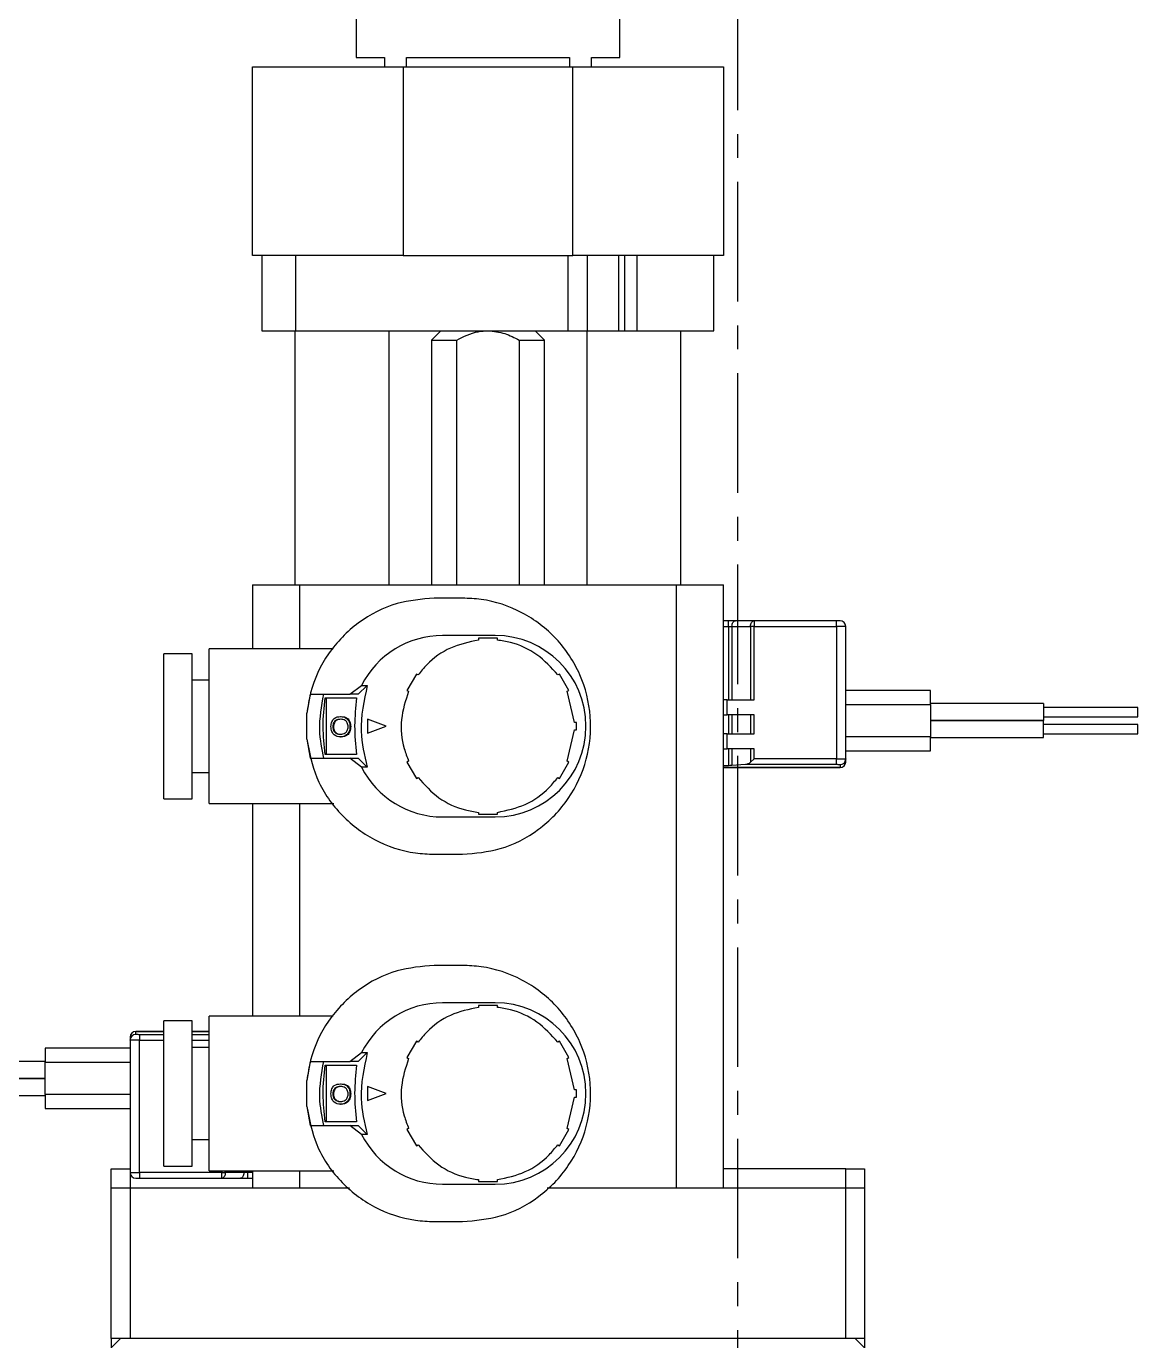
# Model space of a CAD drawing. Extents: x 500 to 100500, y -14500 to 21140.
# Drawn here: x 8152 to 8211, y -3138.8 to -3069 of the extents above; entities that cross this region are included whole.
import ezdxf

# ---------------------------------------------------------------- set-up
doc = ezdxf.new("R2010")
doc.units = 0
doc.linetypes.add('CENTER', pattern=[10.16, 6.35, -1.27, 1.27, -1.27])
doc.layers.get('0').update_dxf_attribs({"linetype": 'CONTINUOUS'})
doc.layers.add('Center', color=1, linetype='CENTER')

# ---------------------------------------------------------------- blocks, each defined once
blk = doc.blocks.new('SP R')
at = {"color": 3}
for p, q in [((18271.341, -97466.806), (18271.341, -97496.306)), ((18285.341, -97496.306), (18285.341, -97466.806)), ((18271.341, -97496.306), (18272.841, -97496.306)), ((18272.841, -97496.306), (18272.841, -97496.806)), ((18274.011, -97496.306), (18282.671, -97496.306)), ((18274.011, -97496.806), (18274.011, -97496.306)), ((18282.671, -97496.306), (18282.671, -97496.806)), ((18283.841, -97496.306), (18285.341, -97496.306)), ((18283.841, -97496.806), (18283.841, -97496.306)), ((18265.841, -97506.806), (18265.841, -97496.806)), ((18265.841, -97496.806), (18273.841, -97496.806)), ((18273.841, -97496.806), (18273.841, -97506.806)), ((18273.841, -97496.806), (18282.841, -97496.806)), ((18282.841, -97506.806), (18282.841, -97496.806)), ((18282.841, -97496.806), (18290.841, -97496.806)), ((18290.841, -97496.806), (18290.841, -97506.806)), ((18273.841, -97506.806), (18265.841, -97506.806)), ((18266.341, -97506.806), (18266.341, -97510.806)), ((18268.14, -97510.806), (18268.14, -97506.806)), ((18273.841, -97506.806), (18282.841, -97506.806)), ((18282.591, -97506.806), (18282.591, -97510.806)), ((18290.841, -97506.806), (18282.841, -97506.806)), ((18283.616, -97506.806), (18283.616, -97510.806)), ((18285.298, -97510.806), (18285.298, -97506.806)), ((18285.591, -97506.806), (18285.591, -97510.806)), ((18286.25, -97506.806), (18286.25, -97510.806)), ((18290.341, -97510.806), (18290.341, -97506.806)), ((18266.341, -97510.806), (18268.14, -97510.806)), ((18268.091, -97510.806), (18268.091, -97524.306)), ((18268.14, -97510.806), (18282.591, -97510.806)), ((18273.091, -97524.306), (18273.091, -97510.806)), ((18275.841, -97510.806), (18275.341, -97511.306)), ((18281.341, -97511.306), (18280.841, -97510.806)), ((18282.591, -97510.806), (18283.616, -97510.806)), ((18283.591, -97510.806), (18283.591, -97524.306)), ((18283.616, -97510.806), (18285.298, -97510.806)), ((18285.298, -97510.806), (18285.591, -97510.806)), ((18285.591, -97510.806), (18286.25, -97510.806)), ((18286.25, -97510.806), (18290.341, -97510.806)), ((18288.591, -97524.306), (18288.591, -97510.806)), ((18275.341, -97511.306), (18275.341, -97524.306)), ((18275.341, -97511.306), (18276.683, -97511.306)), ((18276.683, -97524.306), (18276.683, -97511.306)), ((18280, -97511.306), (18281.341, -97511.306)), ((18280, -97511.306), (18280, -97524.306)), ((18281.341, -97524.306), (18281.341, -97511.306)), ((18265.841, -97524.306), (18265.841, -97527.706)), ((18265.841, -97524.306), (18268.354, -97524.306)), ((18268.354, -97524.306), (18288.329, -97524.306)), ((18268.354, -97527.706), (18268.354, -97524.306)), ((18288.329, -97524.306), (18288.329, -97556.306)), ((18288.329, -97524.306), (18290.841, -97524.306)), ((18290.841, -97556.306), (18290.841, -97524.306)), ((18276.991, -97525.006), (18275.491, -97525.006)), ((18291.113, -97526.206), (18290.841, -97526.206)), ((18291.113, -97526.506), (18291.113, -97526.206)), ((18292.469, -97526.206), (18291.483, -97526.206)), ((18296.841, -97526.206), (18292.469, -97526.206)), ((18292.469, -97526.206), (18292.469, -97526.506)), ((18296.841, -97526.506), (18296.841, -97526.206)), ((18278.731, -97526.991), (18275.931, -97526.991)), ((18290.841, -97526.506), (18291.113, -97526.506)), ((18291.113, -97526.506), (18291.298, -97526.506)), ((18291.113, -97526.506), (18291.113, -97530.406)), ((18291.298, -97526.506), (18291.298, -97530.406)), ((18291.298, -97526.506), (18292.284, -97526.506)), ((18292.469, -97526.506), (18292.284, -97526.506)), ((18292.284, -97526.506), (18292.284, -97530.406)), ((18292.469, -97530.406), (18292.469, -97526.506)), ((18292.469, -97526.506), (18296.841, -97526.506)), ((18296.841, -97526.506), (18296.841, -97533.53)), ((18297.341, -97526.506), (18296.841, -97526.506)), ((18297.341, -97533.547), (18297.341, -97526.506)), ((18270.129, -97527.706), (18263.541, -97527.706)), ((18263.541, -97535.906), (18263.541, -97527.706)), ((18277.841, -97527.133), (18277.841, -97527.233)), ((18278.841, -97527.133), (18277.841, -97527.133)), ((18278.841, -97527.233), (18278.841, -97527.133)), ((18262.641, -97527.956), (18261.141, -97527.956)), ((18261.141, -97535.656), (18261.141, -97527.956)), ((18262.641, -97535.656), (18262.641, -97527.956)), ((18274.544, -97529.036), (18274.044, -97529.902)), ((18274.631, -97529.086), (18274.544, -97529.036)), ((18282.138, -97529.036), (18282.051, -97529.086)), ((18282.638, -97529.902), (18282.138, -97529.036)), ((18263.541, -97529.356), (18262.641, -97529.356)), ((18271.014, -97530.106), (18271.633, -97529.636)), ((18271.937, -97529.636), (18271.459, -97530.106)), ((18271.633, -97529.636), (18271.937, -97529.636)), ((18268.907, -97530.106), (18268.726, -97531.12)), ((18269.697, -97530.306), (18271.368, -97530.306)), ((18269.768, -97533.306), (18269.768, -97530.306)), ((18271.459, -97530.106), (18271.014, -97530.106)), ((18274.044, -97529.902), (18274.131, -97529.952)), ((18282.551, -97529.952), (18282.638, -97529.902)), ((18282.937, -97531.606), (18282.551, -97529.952)), ((18291.041, -97530.406), (18290.841, -97530.406)), ((18291.041, -97531.206), (18291.041, -97530.406)), ((18291.041, -97530.406), (18292.469, -97530.406)), ((18301.841, -97529.906), (18297.341, -97529.906)), ((18301.841, -97530.647), (18301.841, -97529.906)), ((18268.726, -97532.492), (18268.726, -97531.12)), ((18290.841, -97531.206), (18291.041, -97531.206)), ((18292.469, -97531.206), (18291.041, -97531.206)), ((18291.113, -97531.206), (18291.113, -97532.206)), ((18291.298, -97531.206), (18291.298, -97532.206)), ((18292.284, -97531.206), (18292.284, -97532.206)), ((18292.469, -97532.206), (18292.469, -97531.206)), ((18297.341, -97530.647), (18301.841, -97530.647)), ((18307.841, -97530.606), (18301.841, -97530.606)), ((18301.841, -97530.647), (18301.841, -97532.365)), ((18307.841, -97530.606), (18307.841, -97531.505)), ((18312.841, -97530.806), (18307.841, -97530.806)), ((18312.841, -97531.306), (18312.841, -97530.806)), ((18270.104, -97531.832), (18270.144, -97531.832)), ((18270.51, -97531.296), (18270.55, -97531.296)), ((18271.015, -97531.827), (18271.055, -97531.827)), ((18272.941, -97531.806), (18271.941, -97531.431)), ((18271.941, -97531.431), (18271.941, -97532.181)), ((18271.941, -97532.181), (18272.941, -97531.806)), ((18283.037, -97531.606), (18282.937, -97531.606)), ((18283.037, -97532.006), (18283.037, -97531.606)), ((18301.841, -97531.505), (18307.841, -97531.505)), ((18307.841, -97531.507), (18301.841, -97531.507)), ((18307.841, -97531.306), (18312.841, -97531.306)), ((18307.841, -97531.505), (18307.841, -97531.507)), ((18307.841, -97532.406), (18307.841, -97531.507)), ((18312.841, -97531.706), (18307.841, -97531.706)), ((18312.841, -97532.206), (18312.841, -97531.706)), ((18268.726, -97532.492), (18268.907, -97533.506)), ((18270.269, -97532.172), (18270.309, -97532.172)), ((18270.51, -97532.375), (18270.55, -97532.375)), ((18282.551, -97533.659), (18282.937, -97532.006)), ((18282.937, -97532.006), (18283.037, -97532.006)), ((18291.041, -97532.206), (18290.841, -97532.206)), ((18291.041, -97533.006), (18291.041, -97532.206)), ((18291.041, -97532.206), (18292.469, -97532.206)), ((18301.841, -97532.365), (18297.341, -97532.365)), ((18301.841, -97533.106), (18301.841, -97532.365)), ((18301.841, -97532.406), (18307.841, -97532.406)), ((18307.841, -97532.206), (18312.841, -97532.206)), ((18290.841, -97533.006), (18291.041, -97533.006)), ((18292.469, -97533.006), (18291.041, -97533.006)), ((18291.113, -97533.006), (18291.113, -97533.884)), ((18291.298, -97533.006), (18291.298, -97533.878)), ((18292.284, -97533.006), (18292.284, -97533.715)), ((18292.469, -97533.53), (18292.469, -97533.006)), ((18297.341, -97533.106), (18301.841, -97533.106)), ((18271.368, -97533.306), (18269.697, -97533.306)), ((18271.633, -97533.976), (18271.014, -97533.506)), ((18271.014, -97533.506), (18271.459, -97533.506)), ((18271.459, -97533.506), (18271.937, -97533.976)), ((18271.937, -97533.976), (18271.633, -97533.976)), ((18274.131, -97533.659), (18274.044, -97533.71)), ((18274.044, -97533.71), (18274.544, -97534.576)), ((18282.138, -97534.576), (18282.638, -97533.71)), ((18282.638, -97533.71), (18282.551, -97533.659)), ((18290.841, -97533.884), (18291.113, -97533.884)), ((18291.298, -97533.878), (18292.016, -97533.829)), ((18292.016, -97533.829), (18296.841, -97533.829)), ((18292.284, -97533.715), (18292.469, -97533.53)), ((18296.841, -97533.53), (18292.469, -97533.53)), ((18296.841, -97533.829), (18296.841, -97533.53)), ((18297.041, -97533.846), (18297.041, -97534.004)), ((18297.341, -97533.705), (18297.341, -97533.547)), ((18297.341, -97533.706), (18297.341, -97533.705)), ((18262.641, -97534.256), (18263.541, -97534.256)), ((18274.544, -97534.576), (18274.631, -97534.525)), ((18282.051, -97534.525), (18282.138, -97534.576)), ((18297.041, -97534.004), (18290.841, -97534.004)), ((18290.841, -97534.006), (18297.041, -97534.006)), ((18297.041, -97534.006), (18297.041, -97534.004)), ((18261.141, -97535.656), (18262.641, -97535.656)), ((18263.541, -97535.906), (18270.163, -97535.906)), ((18265.841, -97535.906), (18265.841, -97547.206)), ((18268.354, -97547.206), (18268.354, -97535.906)), ((18275.931, -97536.621), (18278.731, -97536.621)), ((18277.841, -97536.379), (18277.841, -97536.479)), ((18277.841, -97536.479), (18278.841, -97536.479)), ((18278.841, -97536.479), (18278.841, -97536.379)), ((18275.491, -97538.606), (18276.991, -97538.606)), ((18276.991, -97544.506), (18275.491, -97544.506)), ((18278.731, -97546.491), (18275.931, -97546.491)), ((18270.129, -97547.206), (18263.541, -97547.206)), ((18263.541, -97555.406), (18263.541, -97547.206)), ((18277.841, -97546.633), (18277.841, -97546.733)), ((18278.841, -97546.633), (18277.841, -97546.633)), ((18278.841, -97546.733), (18278.841, -97546.633)), ((18262.641, -97547.456), (18261.141, -97547.456)), ((18261.141, -97555.156), (18261.141, -97547.456)), ((18262.641, -97555.156), (18262.641, -97547.456)), ((18259.341, -97548.306), (18259.341, -97548.307)), ((18259.341, -97548.307), (18259.341, -97548.464)), ((18259.341, -97548.464), (18259.341, -97555.506)), ((18261.141, -97548.006), (18259.641, -97548.006)), ((18259.641, -97548.006), (18259.641, -97548.008)), ((18259.641, -97548.165), (18259.641, -97548.008)), ((18259.641, -97548.008), (18261.141, -97548.008)), ((18259.841, -97548.183), (18259.841, -97548.482)), ((18261.141, -97548.183), (18259.841, -97548.183)), ((18259.841, -97555.506), (18259.841, -97548.482)), ((18259.841, -97548.482), (18261.141, -97548.482)), ((18263.541, -97548.006), (18262.641, -97548.006)), ((18262.641, -97548.008), (18263.541, -97548.008)), ((18263.541, -97548.183), (18262.641, -97548.183)), ((18262.641, -97548.482), (18263.541, -97548.482)), ((18274.544, -97548.536), (18274.044, -97549.402)), ((18274.631, -97548.586), (18274.544, -97548.536)), ((18282.138, -97548.536), (18282.051, -97548.586)), ((18282.638, -97549.402), (18282.138, -97548.536)), ((18259.341, -97548.906), (18254.841, -97548.906)), ((18254.841, -97548.906), (18254.841, -97549.647)), ((18263.541, -97548.856), (18262.641, -97548.856)), ((18271.014, -97549.606), (18271.633, -97549.136)), ((18271.937, -97549.136), (18271.459, -97549.606)), ((18271.633, -97549.136), (18271.937, -97549.136)), ((18254.841, -97549.606), (18248.841, -97549.606)), ((18254.841, -97551.365), (18254.841, -97549.647)), ((18254.841, -97549.647), (18259.341, -97549.647)), ((18268.907, -97549.606), (18268.726, -97550.62)), ((18269.697, -97549.806), (18271.368, -97549.806)), ((18269.768, -97552.806), (18269.768, -97549.806)), ((18271.459, -97549.606), (18271.014, -97549.606)), ((18274.044, -97549.402), (18274.131, -97549.452)), ((18282.551, -97549.452), (18282.638, -97549.402)), ((18282.937, -97551.106), (18282.551, -97549.452)), ((18248.841, -97550.505), (18254.841, -97550.505)), ((18254.841, -97550.507), (18248.841, -97550.507)), ((18268.726, -97551.992), (18268.726, -97550.62)), ((18248.841, -97551.406), (18254.841, -97551.406)), ((18259.341, -97551.365), (18254.841, -97551.365)), ((18254.841, -97551.365), (18254.841, -97552.106)), ((18270.104, -97551.332), (18270.144, -97551.332)), ((18270.51, -97550.796), (18270.55, -97550.796)), ((18271.015, -97551.327), (18271.055, -97551.327)), ((18271.941, -97550.931), (18271.941, -97551.681)), ((18272.941, -97551.306), (18271.941, -97550.931)), ((18271.941, -97551.681), (18272.941, -97551.306)), ((18283.037, -97551.106), (18282.937, -97551.106)), ((18283.037, -97551.506), (18283.037, -97551.106)), ((18254.841, -97552.106), (18259.341, -97552.106)), ((18268.726, -97551.992), (18268.907, -97553.006)), ((18270.269, -97551.672), (18270.309, -97551.672)), ((18270.51, -97551.875), (18270.55, -97551.875)), ((18282.551, -97553.159), (18282.937, -97551.506)), ((18282.937, -97551.506), (18283.037, -97551.506)), ((18271.368, -97552.806), (18269.697, -97552.806)), ((18271.633, -97553.476), (18271.014, -97553.006)), ((18271.014, -97553.006), (18271.459, -97553.006)), ((18271.459, -97553.006), (18271.937, -97553.476)), ((18271.937, -97553.476), (18271.633, -97553.476)), ((18274.131, -97553.159), (18274.044, -97553.21)), ((18274.044, -97553.21), (18274.544, -97554.076)), ((18282.138, -97554.076), (18282.638, -97553.21)), ((18282.638, -97553.21), (18282.551, -97553.159)), ((18262.641, -97553.756), (18263.541, -97553.756)), ((18274.544, -97554.076), (18274.631, -97554.025)), ((18282.051, -97554.025), (18282.138, -97554.076)), ((18258.341, -97555.306), (18259.341, -97555.306)), ((18258.341, -97556.306), (18258.341, -97555.306)), ((18259.341, -97555.506), (18259.341, -97556.306)), ((18259.341, -97555.506), (18259.841, -97555.506)), ((18264.213, -97555.506), (18259.841, -97555.506)), ((18259.841, -97555.506), (18259.841, -97555.806)), ((18261.141, -97555.156), (18262.641, -97555.156)), ((18263.541, -97555.406), (18270.163, -97555.406)), ((18264.213, -97555.406), (18264.213, -97555.506)), ((18264.213, -97555.806), (18264.213, -97555.506)), ((18264.213, -97555.506), (18264.398, -97555.506)), ((18264.398, -97555.506), (18264.398, -97555.406)), ((18265.385, -97555.506), (18264.398, -97555.506)), ((18265.385, -97555.506), (18265.385, -97555.406)), ((18265.57, -97555.506), (18265.385, -97555.506)), ((18265.57, -97555.506), (18265.57, -97555.406)), ((18265.57, -97555.506), (18265.57, -97555.806)), ((18265.841, -97555.506), (18265.57, -97555.506)), ((18265.841, -97555.406), (18265.841, -97556.306)), ((18268.354, -97556.306), (18268.354, -97555.406)), ((18297.341, -97555.306), (18290.841, -97555.306)), ((18297.341, -97556.306), (18297.341, -97555.306)), ((18297.341, -97555.306), (18298.341, -97555.306)), ((18298.341, -97555.306), (18298.341, -97556.306)), ((18258.341, -97564.306), (18258.341, -97556.306)), ((18258.341, -97556.306), (18259.341, -97556.306)), ((18259.341, -97556.306), (18259.341, -97564.306)), ((18259.341, -97556.306), (18270.995, -97556.306)), ((18259.841, -97555.806), (18264.213, -97555.806)), ((18264.213, -97555.806), (18265.2, -97555.806)), ((18265.57, -97555.806), (18265.841, -97555.806)), ((18275.931, -97556.121), (18278.731, -97556.121)), ((18277.841, -97555.879), (18277.841, -97555.979)), ((18277.841, -97555.979), (18278.841, -97555.979)), ((18278.841, -97555.979), (18278.841, -97555.879)), ((18281.482, -97556.306), (18297.341, -97556.306)), ((18297.341, -97564.306), (18297.341, -97556.306)), ((18297.341, -97556.306), (18298.341, -97556.306)), ((18298.341, -97556.306), (18298.341, -97564.306)), ((18275.491, -97558.106), (18276.991, -97558.106)), ((18259.341, -97564.306), (18258.341, -97564.306)), ((18258.341, -97564.306), (18258.341, -97564.806)), ((18258.341, -97564.806), (18258.841, -97564.306)), ((18297.341, -97564.306), (18259.341, -97564.306)), ((18298.341, -97564.306), (18297.341, -97564.306)), ((18297.841, -97564.306), (18298.341, -97564.806)), ((18298.341, -97564.306), (18298.341, -97564.806))]:
    blk.add_line(p, q, dxfattribs=at)
at = {"color": 3, "flags": 128}
for points in [[(18291.298, -97526.506), (18291.301, -97526.447), (18291.312, -97526.391), (18291.329, -97526.339), (18291.352, -97526.294), (18291.38, -97526.256), (18291.412, -97526.229), (18291.447, -97526.212), (18291.483, -97526.206)], [(18292.284, -97526.506), (18292.288, -97526.447), (18292.298, -97526.391), (18292.315, -97526.339), (18292.338, -97526.294), (18292.366, -97526.256), (18292.398, -97526.229), (18292.433, -97526.212), (18292.469, -97526.206)], [(18264.398, -97555.506), (18264.395, -97555.564), (18264.384, -97555.621), (18264.367, -97555.673), (18264.344, -97555.718), (18264.316, -97555.755), (18264.284, -97555.783), (18264.25, -97555.8), (18264.213, -97555.806)], [(18265.385, -97555.506), (18265.381, -97555.564), (18265.371, -97555.621), (18265.354, -97555.673), (18265.331, -97555.718), (18265.303, -97555.755), (18265.271, -97555.783), (18265.236, -97555.8), (18265.2, -97555.806)]]:
    blk.add_lwpolyline(points, dxfattribs=at)
at = {"color": 3}
for centre, radius, start, end in [((18297.041, -97526.506), 0.3, 0, 90), ((18275.931, -97531.806), 4.815, 90.00074, 153.21158), ((18278.731, -97531.806), 4.815, 270, 90), ((18275.931, -97531.806), 4.815, 206.78883, 269.99905), ((18297.042, -97533.547), 0.299, 269.88862, 359.88818), ((18297.042, -97533.704), 0.299, 269.88862, 359.88818), ((18297.041, -97533.706), 0.3, 270, 0), ((18275.931, -97551.306), 4.815, 90.00074, 153.21158), ((18278.731, -97551.306), 4.815, 270, 90), ((18259.641, -97548.306), 0.3, 90, 180), ((18259.641, -97548.307), 0.299, 89.88862, 179.88818), ((18259.641, -97548.465), 0.299, 89.88862, 179.88818), ((18275.931, -97551.306), 4.815, 206.78883, 269.99905), ((18259.641, -97555.506), 0.3, 180, 270)]:
    blk.add_arc(centre, radius, start, end, dxfattribs=at)
for centre, major_axis, ratio, start_param, end_param in [((18291.113, -97533.857), (0.3, 0), 0.08844, 4.712389, 5.376731), ((18291.982, -97533.53), (0.383, 0), 0.783085, 4.8006, 5.618844)]:
    blk.add_ellipse(centre, major_axis=major_axis, ratio=ratio, start_param=start_param, end_param=end_param, dxfattribs=at)
for points, knots in [([(18276.683, -97511.306), (18277.054, -97511.119), (18277.582, -97510.853), (18278.167, -97510.817), (18278.341, -97510.806)], [0, 0, 0, 0, 0.701105, 1, 1, 1, 1]), ([(18278.341, -97510.806), (18278.646, -97510.839), (18279.23, -97510.902), (18279.75, -97511.175), (18280, -97511.306)], [0, 0, 0, 0, 0.520717, 1, 1, 1, 1]), ([(18275.491, -97525.006), (18274.824, -97525.063), (18273.393, -97525.187), (18271.395, -97526.223), (18269.783, -97527.882), (18268.951, -97529.635), (18268.781, -97530.754), (18268.726, -97531.12)], [0, 0, 0, 0, 0.200562, 0.429956, 0.659348, 0.888742, 1, 1, 1, 1]), ([(18276.991, -97538.606), (18277.666, -97538.547), (18279.104, -97538.422), (18281.102, -97537.376), (18282.717, -97535.712), (18283.687, -97533.594), (18283.901, -97531.279), (18283.338, -97529.023), (18282.06, -97527.078), (18280.211, -97525.674), (18278.413, -97525.069), (18277.321, -97525.02), (18276.991, -97525.006)], [0, 0, 0, 0, 0.094824, 0.20218, 0.309533, 0.416887, 0.524228, 0.631459, 0.738739, 0.846088, 0.953436, 1, 1, 1, 1]), ([(18297.041, -97526.206), (18297.038, -97526.206), (18297.033, -97526.206), (18296.986, -97526.206), (18296.92, -97526.206), (18296.868, -97526.206), (18296.841, -97526.206)], [0, 0, 0, 0, 0.25051, 0.499867, 0.747756, 1, 1, 1, 1]), ([(18277.841, -97527.233), (18277.334, -97527.34), (18276.318, -97527.555), (18275.253, -97528.319), (18274.78, -97528.902), (18274.631, -97529.086)], [0, 0, 0, 0, 0.406489, 0.812977, 1, 1, 1, 1]), ([(18282.051, -97529.086), (18281.705, -97528.7), (18281.011, -97527.929), (18279.817, -97527.388), (18279.075, -97527.27), (18278.841, -97527.233)], [0, 0, 0, 0, 0.406489, 0.812978, 1, 1, 1, 1]), ([(18271.937, -97529.636), (18271.758, -97530.449), (18271.438, -97531.902), (18271.785, -97533.342), (18271.937, -97533.976)], [0, 0, 0, 0, 0.559952, 1, 1, 1, 1]), ([(18268.907, -97530.106), (18269.124, -97530.106), (18269.556, -97530.106), (18270.258, -97530.106), (18270.745, -97530.106), (18271.014, -97530.106)], [0, 0, 0, 0, 0.309337, 0.618673, 1, 1, 1, 1]), ([(18269.607, -97530.106), (18269.493, -97530.742), (18269.289, -97531.879), (18269.51, -97533.009), (18269.607, -97533.506)], [0, 0, 0, 0, 0.560014, 1, 1, 1, 1]), ([(18269.697, -97533.306), (18269.646, -97532.814), (18269.541, -97531.814), (18269.645, -97530.814), (18269.697, -97530.306)], [0, 0, 0, 0, 0.49226, 1, 1, 1, 1]), ([(18271.368, -97530.306), (18271.317, -97530.798), (18271.212, -97531.798), (18271.316, -97532.798), (18271.368, -97533.306)], [0, 0, 0, 0, 0.4922576, 1, 1, 1, 1]), ([(18274.131, -97529.952), (18273.97, -97530.446), (18273.648, -97531.432), (18273.777, -97532.736), (18274.046, -97533.438), (18274.131, -97533.659)], [0, 0, 0, 0, 0.406489, 0.812978, 1, 1, 1, 1]), ([(18270.006, -97531.827), (18270.008, -97531.781), (18270.013, -97531.688), (18270.063, -97531.519), (18270.224, -97531.311), (18270.396, -97531.302), (18270.51, -97531.296)], [0, 0, 0, 0, 0.125551, 0.25109, 0.50025, 1, 1, 1, 1]), ([(18270.51, -97532.375), (18270.395, -97532.366), (18270.222, -97532.353), (18270.063, -97532.137), (18270.013, -97531.967), (18270.008, -97531.874), (18270.006, -97531.827)], [0, 0, 0, 0, 0.499407, 0.748743, 0.874372, 1, 1, 1, 1]), ([(18270.51, -97531.439), (18270.421, -97531.44), (18270.286, -97531.442), (18270.155, -97531.594), (18270.111, -97531.723), (18270.107, -97531.795), (18270.104, -97531.832)], [0, 0, 0, 0, 0.500291, 0.749086, 0.874606, 1, 1, 1, 1]), ([(18270.104, -97531.832), (18270.108, -97531.875), (18270.114, -97531.962), (18270.169, -97532.096), (18270.231, -97532.143), (18270.269, -97532.172)], [0, 0, 0, 0, 0.280257, 0.560781, 1, 1, 1, 1]), ([(18270.55, -97531.439), (18270.46, -97531.44), (18270.326, -97531.442), (18270.195, -97531.594), (18270.151, -97531.723), (18270.146, -97531.795), (18270.144, -97531.832)], [0, 0, 0, 0, 0.500291, 0.749086, 0.874606, 1, 1, 1, 1]), ([(18270.144, -97531.832), (18270.147, -97531.875), (18270.154, -97531.962), (18270.209, -97532.096), (18270.271, -97532.143), (18270.309, -97532.172)], [0, 0, 0, 0, 0.280257, 0.560781, 1, 1, 1, 1]), ([(18270.51, -97531.296), (18270.625, -97531.302), (18270.768, -97531.31), (18270.912, -97531.458), (18270.969, -97531.561), (18271.008, -97531.688), (18271.013, -97531.781), (18271.015, -97531.827)], [0, 0, 0, 0, 0.498702, 0.624177, 0.749467, 0.874745, 1, 1, 1, 1]), ([(18270.916, -97531.832), (18270.914, -97531.795), (18270.91, -97531.723), (18270.876, -97531.626), (18270.829, -97531.549), (18270.712, -97531.444), (18270.6, -97531.441), (18270.51, -97531.439)], [0, 0, 0, 0, 0.125139, 0.250418, 0.375519, 0.500847, 1, 1, 1, 1]), ([(18271.015, -97531.827), (18271.013, -97531.874), (18271.008, -97531.967), (18270.958, -97532.138), (18270.798, -97532.352), (18270.625, -97532.366), (18270.51, -97532.375)], [0, 0, 0, 0, 0.1256, 0.251197, 0.500581, 1, 1, 1, 1]), ([(18270.51, -97532.232), (18270.599, -97532.227), (18270.733, -97532.218), (18270.865, -97532.069), (18270.909, -97531.941), (18270.914, -97531.868), (18270.916, -97531.832)], [0, 0, 0, 0, 0.5000715, 0.7490206, 0.8745985, 1, 1, 1, 1]), ([(18270.55, -97531.296), (18270.664, -97531.302), (18270.808, -97531.31), (18270.952, -97531.458), (18271.009, -97531.561), (18271.048, -97531.688), (18271.052, -97531.781), (18271.055, -97531.827)], [0, 0, 0, 0, 0.498702, 0.624177, 0.749467, 0.874745, 1, 1, 1, 1]), ([(18271.055, -97531.827), (18271.052, -97531.874), (18271.048, -97531.967), (18270.998, -97532.138), (18270.838, -97532.352), (18270.665, -97532.366), (18270.55, -97532.375)], [0, 0, 0, 0, 0.1256, 0.251197, 0.500581, 1, 1, 1, 1]), ([(18268.726, -97532.492), (18268.86, -97533.183), (18269.14, -97534.628), (18270.42, -97536.521), (18272.255, -97537.93), (18274.059, -97538.541), (18275.156, -97538.591), (18275.491, -97538.606)], [0, 0, 0, 0, 0.210713, 0.440125, 0.669539, 0.89895, 1, 1, 1, 1]), ([(18270.269, -97532.172), (18270.313, -97532.193), (18270.392, -97532.229), (18270.474, -97532.231), (18270.51, -97532.232)], [0, 0, 0, 0, 0.559599, 1, 1, 1, 1]), ([(18270.309, -97532.172), (18270.353, -97532.193), (18270.432, -97532.229), (18270.514, -97532.231), (18270.55, -97532.232)], [0, 0, 0, 0, 0.559599, 1, 1, 1, 1]), ([(18268.907, -97533.506), (18269.124, -97533.506), (18269.556, -97533.506), (18270.258, -97533.506), (18270.745, -97533.506), (18271.014, -97533.506)], [0, 0, 0, 0, 0.309337, 0.618673, 1, 1, 1, 1]), ([(18296.841, -97533.53), (18296.893, -97533.53), (18297.006, -97533.531), (18297.138, -97533.533), (18297.231, -97533.537), (18297.291, -97533.54), (18297.333, -97533.543), (18297.338, -97533.546), (18297.341, -97533.547)], [0, 0, 0, 0, 0.1985618, 0.4309228, 0.5603974, 0.6984049, 0.8449409, 1, 1, 1, 1]), ([(18296.841, -97533.829), (18296.868, -97533.829), (18296.92, -97533.829), (18296.986, -97533.833), (18297.033, -97533.839), (18297.038, -97533.844), (18297.041, -97533.846)], [0, 0, 0, 0, 0.250058, 0.499234, 0.7473, 1, 1, 1, 1]), ([(18274.631, -97534.525), (18274.978, -97534.911), (18275.671, -97535.683), (18276.865, -97536.224), (18277.607, -97536.341), (18277.841, -97536.379)], [0, 0, 0, 0, 0.406489, 0.812978, 1, 1, 1, 1]), ([(18278.841, -97536.379), (18279.349, -97536.271), (18280.364, -97536.057), (18281.429, -97535.293), (18281.902, -97534.709), (18282.051, -97534.525)], [0, 0, 0, 0, 0.4064885, 0.8129766, 1, 1, 1, 1]), ([(18275.491, -97544.506), (18274.824, -97544.563), (18273.393, -97544.687), (18271.395, -97545.723), (18269.783, -97547.382), (18268.951, -97549.135), (18268.781, -97550.254), (18268.726, -97550.62)], [0, 0, 0, 0, 0.200562, 0.429956, 0.659348, 0.888742, 1, 1, 1, 1]), ([(18276.991, -97558.106), (18277.666, -97558.047), (18279.104, -97557.922), (18281.102, -97556.876), (18282.717, -97555.212), (18283.687, -97553.094), (18283.901, -97550.779), (18283.338, -97548.523), (18282.06, -97546.578), (18280.211, -97545.174), (18278.413, -97544.569), (18277.321, -97544.52), (18276.991, -97544.506)], [0, 0, 0, 0, 0.094824, 0.20218, 0.309533, 0.416887, 0.524228, 0.631459, 0.738739, 0.846088, 0.953436, 1, 1, 1, 1]), ([(18277.841, -97546.733), (18277.334, -97546.84), (18276.318, -97547.055), (18275.253, -97547.819), (18274.78, -97548.402), (18274.631, -97548.586)], [0, 0, 0, 0, 0.406489, 0.812977, 1, 1, 1, 1]), ([(18282.051, -97548.586), (18281.705, -97548.2), (18281.011, -97547.429), (18279.817, -97546.888), (18279.075, -97546.77), (18278.841, -97546.733)], [0, 0, 0, 0, 0.406489, 0.812978, 1, 1, 1, 1]), ([(18259.841, -97548.482), (18259.789, -97548.482), (18259.676, -97548.481), (18259.545, -97548.478), (18259.451, -97548.475), (18259.392, -97548.472), (18259.35, -97548.468), (18259.344, -97548.466), (18259.341, -97548.464)], [0, 0, 0, 0, 0.198562, 0.430923, 0.560397, 0.698405, 0.844941, 1, 1, 1, 1]), ([(18259.841, -97548.183), (18259.815, -97548.183), (18259.762, -97548.182), (18259.697, -97548.178), (18259.649, -97548.172), (18259.644, -97548.168), (18259.641, -97548.165)], [0, 0, 0, 0, 0.250058, 0.499234, 0.7473, 1, 1, 1, 1]), ([(18271.937, -97549.136), (18271.758, -97549.949), (18271.438, -97551.402), (18271.785, -97552.842), (18271.937, -97553.476)], [0, 0, 0, 0, 0.559952, 1, 1, 1, 1]), ([(18268.907, -97549.606), (18269.124, -97549.606), (18269.556, -97549.606), (18270.258, -97549.606), (18270.745, -97549.606), (18271.014, -97549.606)], [0, 0, 0, 0, 0.309337, 0.618673, 1, 1, 1, 1]), ([(18269.607, -97549.606), (18269.493, -97550.242), (18269.289, -97551.379), (18269.51, -97552.509), (18269.607, -97553.006)], [0, 0, 0, 0, 0.560014, 1, 1, 1, 1]), ([(18269.697, -97552.806), (18269.646, -97552.314), (18269.541, -97551.314), (18269.645, -97550.314), (18269.697, -97549.806)], [0, 0, 0, 0, 0.49226, 1, 1, 1, 1]), ([(18271.368, -97549.806), (18271.317, -97550.298), (18271.212, -97551.298), (18271.316, -97552.298), (18271.368, -97552.806)], [0, 0, 0, 0, 0.4922576, 1, 1, 1, 1]), ([(18274.131, -97549.452), (18273.97, -97549.946), (18273.648, -97550.932), (18273.777, -97552.236), (18274.046, -97552.938), (18274.131, -97553.159)], [0, 0, 0, 0, 0.406489, 0.812978, 1, 1, 1, 1]), ([(18270.006, -97551.327), (18270.008, -97551.281), (18270.013, -97551.188), (18270.063, -97551.019), (18270.224, -97550.811), (18270.396, -97550.802), (18270.51, -97550.796)], [0, 0, 0, 0, 0.125551, 0.25109, 0.50025, 1, 1, 1, 1]), ([(18270.51, -97551.875), (18270.395, -97551.866), (18270.222, -97551.853), (18270.063, -97551.637), (18270.013, -97551.467), (18270.008, -97551.374), (18270.006, -97551.327)], [0, 0, 0, 0, 0.499407, 0.748743, 0.874372, 1, 1, 1, 1]), ([(18270.51, -97550.939), (18270.421, -97550.94), (18270.286, -97550.942), (18270.155, -97551.094), (18270.111, -97551.223), (18270.107, -97551.295), (18270.104, -97551.332)], [0, 0, 0, 0, 0.500291, 0.749086, 0.874606, 1, 1, 1, 1]), ([(18270.104, -97551.332), (18270.108, -97551.375), (18270.114, -97551.462), (18270.169, -97551.596), (18270.231, -97551.643), (18270.269, -97551.672)], [0, 0, 0, 0, 0.280257, 0.560781, 1, 1, 1, 1]), ([(18270.55, -97550.939), (18270.46, -97550.94), (18270.326, -97550.942), (18270.195, -97551.094), (18270.151, -97551.223), (18270.146, -97551.295), (18270.144, -97551.332)], [0, 0, 0, 0, 0.500291, 0.749086, 0.874606, 1, 1, 1, 1]), ([(18270.144, -97551.332), (18270.147, -97551.375), (18270.154, -97551.462), (18270.209, -97551.596), (18270.271, -97551.643), (18270.309, -97551.672)], [0, 0, 0, 0, 0.280257, 0.560781, 1, 1, 1, 1]), ([(18270.51, -97550.796), (18270.625, -97550.802), (18270.768, -97550.81), (18270.912, -97550.958), (18270.969, -97551.061), (18271.008, -97551.188), (18271.013, -97551.281), (18271.015, -97551.327)], [0, 0, 0, 0, 0.498702, 0.624177, 0.749467, 0.874745, 1, 1, 1, 1]), ([(18270.916, -97551.332), (18270.914, -97551.295), (18270.91, -97551.223), (18270.876, -97551.126), (18270.829, -97551.049), (18270.712, -97550.944), (18270.6, -97550.941), (18270.51, -97550.939)], [0, 0, 0, 0, 0.125139, 0.250418, 0.375519, 0.500847, 1, 1, 1, 1]), ([(18271.015, -97551.327), (18271.013, -97551.374), (18271.008, -97551.467), (18270.958, -97551.638), (18270.798, -97551.852), (18270.625, -97551.866), (18270.51, -97551.875)], [0, 0, 0, 0, 0.1256, 0.251197, 0.500581, 1, 1, 1, 1]), ([(18270.51, -97551.732), (18270.599, -97551.727), (18270.733, -97551.718), (18270.865, -97551.569), (18270.909, -97551.441), (18270.914, -97551.368), (18270.916, -97551.332)], [0, 0, 0, 0, 0.5000715, 0.7490206, 0.8745985, 1, 1, 1, 1]), ([(18270.55, -97550.796), (18270.664, -97550.802), (18270.808, -97550.81), (18270.952, -97550.958), (18271.009, -97551.061), (18271.048, -97551.188), (18271.052, -97551.281), (18271.055, -97551.327)], [0, 0, 0, 0, 0.498702, 0.624177, 0.749467, 0.874745, 1, 1, 1, 1]), ([(18271.055, -97551.327), (18271.052, -97551.374), (18271.048, -97551.467), (18270.998, -97551.638), (18270.838, -97551.852), (18270.665, -97551.866), (18270.55, -97551.875)], [0, 0, 0, 0, 0.1256, 0.251197, 0.500581, 1, 1, 1, 1]), ([(18268.726, -97551.992), (18268.86, -97552.683), (18269.14, -97554.128), (18270.42, -97556.021), (18272.255, -97557.43), (18274.059, -97558.041), (18275.156, -97558.091), (18275.491, -97558.106)], [0, 0, 0, 0, 0.210713, 0.440125, 0.669539, 0.89895, 1, 1, 1, 1]), ([(18270.269, -97551.672), (18270.313, -97551.693), (18270.392, -97551.729), (18270.474, -97551.731), (18270.51, -97551.732)], [0, 0, 0, 0, 0.559599, 1, 1, 1, 1]), ([(18270.309, -97551.672), (18270.353, -97551.693), (18270.432, -97551.729), (18270.514, -97551.731), (18270.55, -97551.732)], [0, 0, 0, 0, 0.559599, 1, 1, 1, 1]), ([(18268.907, -97553.006), (18269.124, -97553.006), (18269.556, -97553.006), (18270.258, -97553.006), (18270.745, -97553.006), (18271.014, -97553.006)], [0, 0, 0, 0, 0.309337, 0.618673, 1, 1, 1, 1]), ([(18274.631, -97554.025), (18274.978, -97554.411), (18275.671, -97555.183), (18276.865, -97555.724), (18277.607, -97555.841), (18277.841, -97555.879)], [0, 0, 0, 0, 0.406489, 0.812978, 1, 1, 1, 1]), ([(18278.841, -97555.879), (18279.349, -97555.771), (18280.364, -97555.557), (18281.429, -97554.793), (18281.902, -97554.209), (18282.051, -97554.025)], [0, 0, 0, 0, 0.4064885, 0.8129766, 1, 1, 1, 1]), ([(18259.641, -97555.806), (18259.644, -97555.806), (18259.65, -97555.806), (18259.697, -97555.806), (18259.762, -97555.806), (18259.815, -97555.806), (18259.841, -97555.806)], [0, 0, 0, 0, 0.25051, 0.499867, 0.747756, 1, 1, 1, 1])]:
    blk.add_open_spline(points, degree=3, knots=knots, dxfattribs=at)
for points in [[(18291.483, -97526.206), (18291.426, -97526.206), (18291.314, -97526.206), (18291.18, -97526.206), (18291.113, -97526.206)], [(18265.2, -97555.806), (18265.256, -97555.806), (18265.368, -97555.806), (18265.503, -97555.806), (18265.57, -97555.806)]]:
    blk.add_open_spline(points, degree=3, dxfattribs=at)
blk = doc.blocks.new('KJVision F 2')
at = {"color": 3}
blk.add_line((-5665.721, -76763.687, -96.768), (-5665.721, -78093.687, -96.768), dxfattribs=at)

msp = doc.modelspace()

# ---------------------------------------------------------------- block references
at = {"color": 0}
msp.add_blockref('SP R', (-10101.844, 94425.602, -75.818), dxfattribs=at)
at = {"layer": 'Center'}
msp.add_blockref('KJVision F 2', (13855.468, 74143.583, 20.95), dxfattribs=at)

doc.saveas('drawing.dxf')
